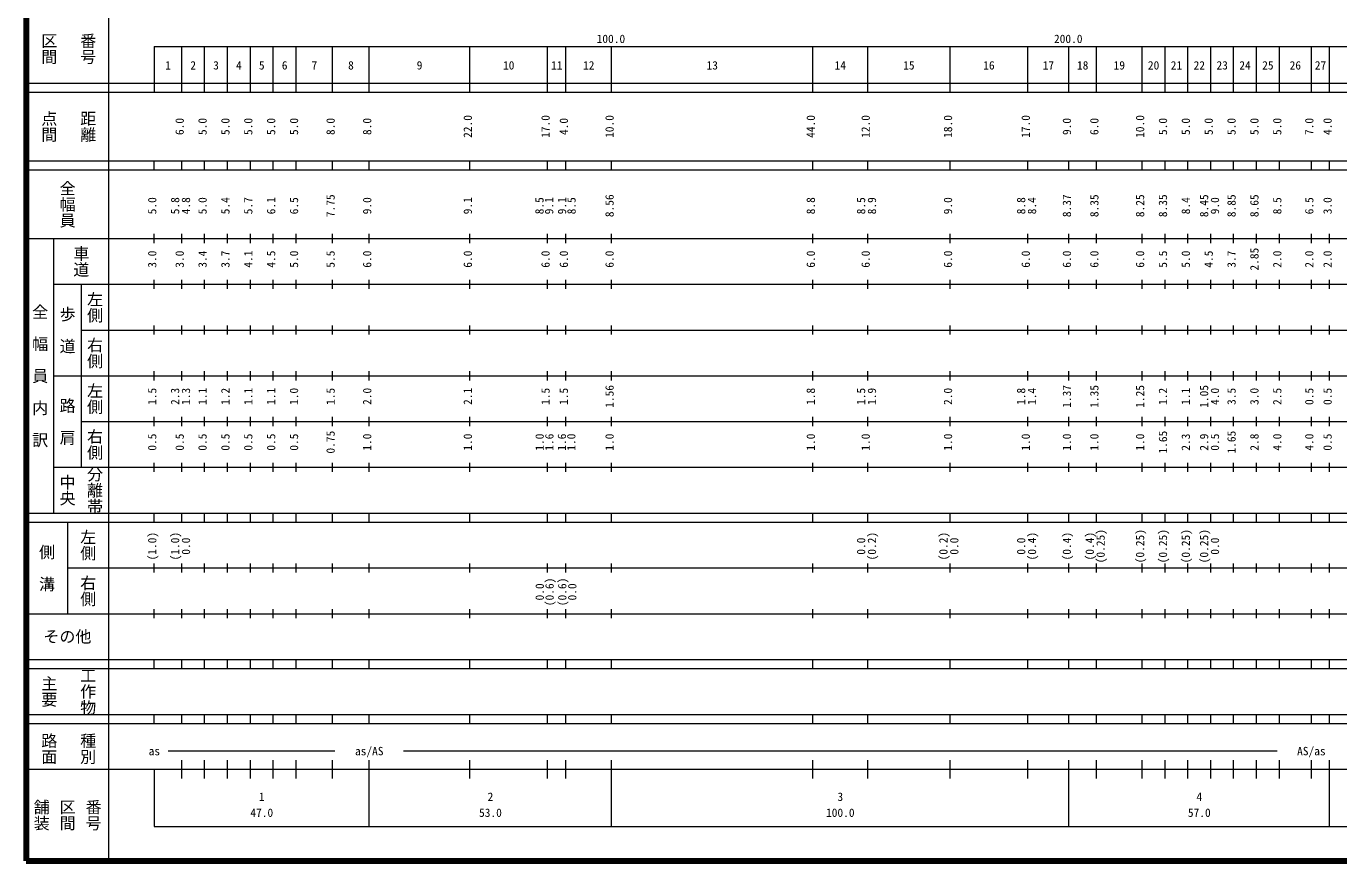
# Model space of a CAD drawing. Units: millimetres on the paper. Extents: x 40 to 680, y 20 to 380.
# Drawn here: x 40 to 327, y 20 to 202.4 of the extents above; entities that cross this region are included whole.
import ezdxf
from ezdxf.enums import TextEntityAlignment as Align

# ---------------------------------------------------------------- set-up
doc = ezdxf.new("R2010")
doc.units = ezdxf.units.MM
doc.layers.add('M-TTL', color=2, linetype='Continuous', lineweight=140)
doc.layers.add('M-TTL-BAND', color=7, linetype='Continuous', lineweight=13)
doc.styles.add('@ＭＳ ゴシック', font='')
doc.styles.add('ＭＳ ゴシック', font='')
doc.styles.get('@ＭＳ ゴシック').set_extended_font_data('@MS Gothic')
doc.styles.get('ＭＳ ゴシック').set_extended_font_data('MS Gothic')

msp = doc.modelspace()

# ---------------------------------------------------------------- linework, layer by layer
at = {"layer": 'M-TTL'}
for p, q in [((40, 380), (40, 20)), ((40, 20), (680, 20))]:
    msp.add_line(p, q, dxfattribs=at)
at = {"layer": 'M-TTL-BAND'}
for p, q in [((58, 370), (58, 20)), ((68, 198), (579, 198)), ((68, 198), (68, 188)), ((74, 188), (74, 198)), ((79, 188), (79, 198)), ((84, 188), (84, 198)), ((89, 188), (89, 198)), ((94, 188), (94, 198)), ((99, 188), (99, 198)), ((107, 188), (107, 198)), ((115, 188), (115, 198)), ((137, 188), (137, 198)), ((154, 188), (154, 198)), ((158, 188), (158, 198)), ((168, 188), (168, 198)), ((212, 188), (212, 198)), ((224, 188), (224, 198)), ((242, 188), (242, 198)), ((259, 188), (259, 198)), ((268, 188), (268, 198)), ((274, 188), (274, 198)), ((284, 188), (284, 198)), ((289, 188), (289, 198)), ((294, 188), (294, 198)), ((299, 188), (299, 198)), ((304, 188), (304, 198)), ((309, 188), (309, 198)), ((314, 188), (314, 198)), ((321, 188), (321, 198)), ((325, 188), (325, 198)), ((40, 190), (579, 190)), ((40, 188), (579, 188)), ((40, 173), (579, 173)), ((68, 171), (68, 173)), ((74, 171), (74, 173)), ((79, 171), (79, 173)), ((84, 171), (84, 173)), ((89, 171), (89, 173)), ((94, 171), (94, 173)), ((99, 171), (99, 173)), ((107, 171), (107, 173)), ((115, 171), (115, 173)), ((137, 171), (137, 173)), ((154, 171), (154, 173)), ((158, 171), (158, 173)), ((168, 171), (168, 173)), ((212, 171), (212, 173)), ((224, 171), (224, 173)), ((242, 171), (242, 173)), ((259, 171), (259, 173)), ((268, 171), (268, 173)), ((274, 171), (274, 173)), ((284, 171), (284, 173)), ((289, 171), (289, 173)), ((294, 171), (294, 173)), ((299, 171), (299, 173)), ((304, 171), (304, 173)), ((309, 171), (309, 173)), ((314, 171), (314, 173)), ((321, 171), (321, 173)), ((325, 171), (325, 173)), ((40, 171), (579, 171)), ((40, 156), (579, 156)), ((46, 96), (46, 156)), ((68, 155), (68, 157)), ((74, 155), (74, 157)), ((79, 155), (79, 157)), ((84, 155), (84, 157)), ((89, 155), (89, 157)), ((94, 155), (94, 157)), ((99, 155), (99, 157)), ((107, 155), (107, 157)), ((115, 155), (115, 157)), ((137, 155), (137, 157)), ((154, 155), (154, 157)), ((158, 155), (158, 157)), ((168, 155), (168, 157)), ((212, 155), (212, 157)), ((224, 155), (224, 157)), ((242, 155), (242, 157)), ((259, 155), (259, 157)), ((268, 155), (268, 157)), ((274, 155), (274, 157)), ((284, 155), (284, 157)), ((289, 155), (289, 157)), ((294, 155), (294, 157)), ((299, 155), (299, 157)), ((304, 155), (304, 157)), ((309, 155), (309, 157)), ((314, 155), (314, 157)), ((321, 155), (321, 157)), ((325, 155), (325, 157)), ((68, 145), (68, 147)), ((74, 145), (74, 147)), ((79, 145), (79, 147)), ((84, 145), (84, 147)), ((89, 145), (89, 147)), ((94, 145), (94, 147)), ((99, 145), (99, 147)), ((107, 145), (107, 147)), ((115, 145), (115, 147)), ((137, 145), (137, 147)), ((154, 145), (154, 147)), ((158, 145), (158, 147)), ((168, 145), (168, 147)), ((212, 145), (212, 147)), ((224, 145), (224, 147)), ((242, 145), (242, 147)), ((259, 145), (259, 147)), ((268, 145), (268, 147)), ((274, 145), (274, 147)), ((284, 145), (284, 147)), ((289, 145), (289, 147)), ((294, 145), (294, 147)), ((299, 145), (299, 147)), ((304, 145), (304, 147)), ((309, 145), (309, 147)), ((314, 145), (314, 147)), ((321, 145), (321, 147)), ((325, 145), (325, 147)), ((46, 146), (579, 146)), ((52, 146), (52, 106)), ((52, 136), (579, 136)), ((68, 135), (68, 137)), ((74, 135), (74, 137)), ((79, 135), (79, 137)), ((84, 135), (84, 137)), ((89, 135), (89, 137)), ((94, 135), (94, 137)), ((99, 135), (99, 137)), ((107, 135), (107, 137)), ((115, 135), (115, 137)), ((137, 135), (137, 137)), ((154, 135), (154, 137)), ((158, 135), (158, 137)), ((168, 135), (168, 137)), ((212, 135), (212, 137)), ((224, 135), (224, 137)), ((242, 135), (242, 137)), ((259, 135), (259, 137)), ((268, 135), (268, 137)), ((274, 135), (274, 137)), ((284, 135), (284, 137)), ((289, 135), (289, 137)), ((294, 135), (294, 137)), ((299, 135), (299, 137)), ((304, 135), (304, 137)), ((309, 135), (309, 137)), ((314, 135), (314, 137)), ((321, 135), (321, 137)), ((325, 135), (325, 137)), ((68, 125), (68, 127)), ((74, 125), (74, 127)), ((79, 125), (79, 127)), ((84, 125), (84, 127)), ((89, 125), (89, 127)), ((94, 125), (94, 127)), ((99, 125), (99, 127)), ((107, 125), (107, 127)), ((115, 125), (115, 127)), ((137, 125), (137, 127)), ((154, 125), (154, 127)), ((158, 125), (158, 127)), ((168, 125), (168, 127)), ((212, 125), (212, 127)), ((224, 125), (224, 127)), ((242, 125), (242, 127)), ((259, 125), (259, 127)), ((268, 125), (268, 127)), ((274, 125), (274, 127)), ((284, 125), (284, 127)), ((289, 125), (289, 127)), ((294, 125), (294, 127)), ((299, 125), (299, 127)), ((304, 125), (304, 127)), ((309, 125), (309, 127)), ((314, 125), (314, 127)), ((321, 125), (321, 127)), ((325, 125), (325, 127)), ((46, 126), (579, 126)), ((52, 116), (579, 116)), ((68, 115), (68, 117)), ((74, 115), (74, 117)), ((79, 115), (79, 117)), ((84, 115), (84, 117)), ((89, 115), (89, 117)), ((94, 115), (94, 117)), ((99, 115), (99, 117)), ((107, 115), (107, 117)), ((115, 115), (115, 117)), ((137, 115), (137, 117)), ((154, 115), (154, 117)), ((158, 115), (158, 117)), ((168, 115), (168, 117)), ((212, 115), (212, 117)), ((224, 115), (224, 117)), ((242, 115), (242, 117)), ((259, 115), (259, 117)), ((268, 115), (268, 117)), ((274, 115), (274, 117)), ((284, 115), (284, 117)), ((289, 115), (289, 117)), ((294, 115), (294, 117)), ((299, 115), (299, 117)), ((304, 115), (304, 117)), ((309, 115), (309, 117)), ((314, 115), (314, 117)), ((321, 115), (321, 117)), ((325, 115), (325, 117)), ((68, 105), (68, 107)), ((74, 105), (74, 107)), ((79, 105), (79, 107)), ((84, 105), (84, 107)), ((89, 105), (89, 107)), ((94, 105), (94, 107)), ((99, 105), (99, 107)), ((107, 105), (107, 107)), ((115, 105), (115, 107)), ((137, 105), (137, 107)), ((154, 105), (154, 107)), ((158, 105), (158, 107)), ((168, 105), (168, 107)), ((212, 105), (212, 107)), ((224, 105), (224, 107)), ((242, 105), (242, 107)), ((259, 105), (259, 107)), ((268, 105), (268, 107)), ((274, 105), (274, 107)), ((284, 105), (284, 107)), ((289, 105), (289, 107)), ((294, 105), (294, 107)), ((299, 105), (299, 107)), ((304, 105), (304, 107)), ((309, 105), (309, 107)), ((314, 105), (314, 107)), ((321, 105), (321, 107)), ((325, 105), (325, 107)), ((46, 106), (579, 106)), ((40, 96), (579, 96)), ((68, 94), (68, 96)), ((74, 94), (74, 96)), ((79, 94), (79, 96)), ((84, 94), (84, 96)), ((89, 94), (89, 96)), ((94, 94), (94, 96)), ((99, 94), (99, 96)), ((107, 94), (107, 96)), ((115, 94), (115, 96)), ((137, 94), (137, 96)), ((154, 94), (154, 96)), ((158, 94), (158, 96)), ((168, 94), (168, 96)), ((212, 94), (212, 96)), ((224, 94), (224, 96)), ((242, 94), (242, 96)), ((259, 94), (259, 96)), ((268, 94), (268, 96)), ((274, 94), (274, 96)), ((284, 94), (284, 96)), ((289, 94), (289, 96)), ((294, 94), (294, 96)), ((299, 94), (299, 96)), ((304, 94), (304, 96)), ((309, 94), (309, 96)), ((314, 94), (314, 96)), ((321, 94), (321, 96)), ((325, 94), (325, 96)), ((40, 94), (579, 94)), ((49, 94), (49, 74)), ((49, 84), (579, 84)), ((68, 83), (68, 85)), ((74, 83), (74, 85)), ((79, 83), (79, 85)), ((84, 83), (84, 85)), ((89, 83), (89, 85)), ((94, 83), (94, 85)), ((99, 83), (99, 85)), ((107, 83), (107, 85)), ((115, 83), (115, 85)), ((137, 83), (137, 85)), ((154, 83), (154, 85)), ((158, 83), (158, 85)), ((168, 83), (168, 85)), ((212, 83), (212, 85)), ((224, 83), (224, 85)), ((242, 83), (242, 85)), ((259, 83), (259, 85)), ((268, 83), (268, 85)), ((274, 83), (274, 85)), ((284, 83), (284, 85)), ((289, 83), (289, 85)), ((294, 83), (294, 85)), ((299, 83), (299, 85)), ((304, 83), (304, 85)), ((309, 83), (309, 85)), ((314, 83), (314, 85)), ((321, 83), (321, 85)), ((325, 83), (325, 85)), ((68, 73), (68, 75)), ((74, 73), (74, 75)), ((79, 73), (79, 75)), ((84, 73), (84, 75)), ((89, 73), (89, 75)), ((94, 73), (94, 75)), ((99, 73), (99, 75)), ((107, 73), (107, 75)), ((115, 73), (115, 75)), ((137, 73), (137, 75)), ((154, 73), (154, 75)), ((158, 73), (158, 75)), ((168, 73), (168, 75)), ((212, 73), (212, 75)), ((224, 73), (224, 75)), ((242, 73), (242, 75)), ((259, 73), (259, 75)), ((268, 73), (268, 75)), ((274, 73), (274, 75)), ((284, 73), (284, 75)), ((289, 73), (289, 75)), ((294, 73), (294, 75)), ((299, 73), (299, 75)), ((304, 73), (304, 75)), ((309, 73), (309, 75)), ((314, 73), (314, 75)), ((321, 73), (321, 75)), ((325, 73), (325, 75)), ((40, 74), (579, 74)), ((40, 64), (579, 64)), ((68, 62), (68, 64)), ((74, 62), (74, 64)), ((79, 62), (79, 64)), ((84, 62), (84, 64)), ((89, 62), (89, 64)), ((94, 62), (94, 64)), ((99, 62), (99, 64)), ((107, 62), (107, 64)), ((115, 62), (115, 64)), ((137, 62), (137, 64)), ((154, 62), (154, 64)), ((158, 62), (158, 64)), ((168, 62), (168, 64)), ((212, 62), (212, 64)), ((224, 62), (224, 64)), ((242, 62), (242, 64)), ((259, 62), (259, 64)), ((268, 62), (268, 64)), ((274, 62), (274, 64)), ((284, 62), (284, 64)), ((289, 62), (289, 64)), ((294, 62), (294, 64)), ((299, 62), (299, 64)), ((304, 62), (304, 64)), ((309, 62), (309, 64)), ((314, 62), (314, 64)), ((321, 62), (321, 64)), ((325, 62), (325, 64)), ((40, 62), (579, 62)), ((40, 52), (579, 52)), ((68, 50), (68, 52)), ((74, 50), (74, 52)), ((79, 50), (79, 52)), ((84, 50), (84, 52)), ((89, 50), (89, 52)), ((94, 50), (94, 52)), ((99, 50), (99, 52)), ((107, 50), (107, 52)), ((115, 50), (115, 52)), ((137, 50), (137, 52)), ((154, 50), (154, 52)), ((158, 50), (158, 52)), ((168, 50), (168, 52)), ((212, 50), (212, 52)), ((224, 50), (224, 52)), ((242, 50), (242, 52)), ((259, 50), (259, 52)), ((268, 50), (268, 52)), ((274, 50), (274, 52)), ((284, 50), (284, 52)), ((289, 50), (289, 52)), ((294, 50), (294, 52)), ((299, 50), (299, 52)), ((304, 50), (304, 52)), ((309, 50), (309, 52)), ((314, 50), (314, 52)), ((321, 50), (321, 52)), ((325, 50), (325, 52)), ((40, 50), (579, 50)), ((71, 44), (107.5, 44)), ((122.5, 44), (313.5, 44)), ((74, 38), (74, 42)), ((79, 38), (79, 42)), ((84, 38), (84, 42)), ((89, 38), (89, 42)), ((94, 38), (94, 42)), ((99, 38), (99, 42)), ((107, 38), (107, 42)), ((115, 27.5), (115, 42)), ((137, 38), (137, 42)), ((154, 38), (154, 42)), ((158, 38), (158, 42)), ((168, 27.5), (168, 42)), ((212, 38), (212, 42)), ((224, 38), (224, 42)), ((242, 38), (242, 42)), ((259, 38), (259, 42)), ((268, 27.5), (268, 42)), ((274, 38), (274, 42)), ((284, 38), (284, 42)), ((289, 38), (289, 42)), ((294, 38), (294, 42)), ((299, 38), (299, 42)), ((304, 38), (304, 42)), ((309, 38), (309, 42)), ((314, 38), (314, 42)), ((321, 38), (321, 42)), ((325, 27.5), (325, 42)), ((40, 40), (579, 40)), ((68, 40), (68, 27.5)), ((68, 27.5), (579, 27.5))]:
    msp.add_line(p, q, dxfattribs=at)

# ---------------------------------------------------------------- texts
at = {"layer": 'M-TTL-BAND', "style": '@ＭＳ ゴシック'}
for s, p in [('区間', (45, 197.5)), ('番号', (53.5, 197.5)), ('点間', (45, 180.5)), ('距離', (53.5, 180.5)), ('全幅員', (49, 163.5)), ('車道', (52, 151)), ('左側', (55, 141)), ('全\u3000幅\u3000員\u3000内\u3000訳', (43, 126)), ('歩\u3000道', (49, 136)), ('右側', (55, 131)), ('左側', (55, 121)), ('路\u3000肩', (49, 116)), ('右側', (55, 111)), ('中央', (49, 101)), ('分離帯', (55, 101)), ('左側', (53.5, 89)), ('側\u3000溝', (44.5, 84)), ('右側', (53.5, 79)), ('主要', (45, 57)), ('工作物', (53.5, 57)), ('路面', (45, 44.5)), ('種別', (53.5, 44.5)), ('舗装', (43.333, 30)), ('区間', (49, 30)), ('番号', (54.667, 30))]:
    msp.add_text(s, height=2.566, rotation=270, dxfattribs=at).set_placement(p, align=Align.MIDDLE_CENTER)
at = {"layer": 'M-TTL-BAND', "style": 'ＭＳ ゴシック'}
for s, p in [('100.0', (167.844, 198.195)), ('200.0', (267.844, 198.195)), ('1', (71, 192.405)), ('2', (76.5, 192.405)), ('3', (81.5, 192.405)), ('4', (86.5, 192.405)), ('5', (91.5, 192.405)), ('6', (96.5, 192.405)), ('7', (103, 192.405)), ('8', (111, 192.405)), ('9', (126, 192.405)), ('10', (145.5, 192.405)), ('11', (156, 192.405)), ('12', (163, 192.405)), ('13', (190, 192.405)), ('14', (218, 192.405)), ('15', (233, 192.405)), ('16', (250.5, 192.405)), ('17', (263.5, 192.405)), ('18', (271, 192.405)), ('19', (279, 192.405)), ('20', (286.5, 192.405)), ('21', (291.5, 192.405)), ('22', (296.5, 192.405)), ('23', (301.5, 192.405)), ('24', (306.5, 192.405)), ('25', (311.5, 192.405)), ('26', (317.5, 192.405)), ('27', (323, 192.405)), ('as', (68, 42.5)), ('as/AS', (115, 42.5)), ('AS/as', (321, 42.5)), ('1', (91.5, 32.523)), ('2', (141.5, 32.523)), ('3', (218, 32.523)), ('4', (296.5, 32.523)), ('47.0', (91.5, 29.033)), ('53.0', (141.5, 29.033)), ('100.0', (218, 29.033)), ('57.0', (296.5, 29.033))]:
    msp.add_text(s, height=1.833, dxfattribs=at).set_placement(p, align=Align.BOTTOM_CENTER)
for s, p in [('6.0', (75, 180.5)), ('5.0', (80, 180.5)), ('5.0', (85, 180.5)), ('5.0', (90, 180.5)), ('5.0', (95, 180.5)), ('5.0', (100, 180.5)), ('8.0', (108, 180.5)), ('8.0', (116, 180.5)), ('22.0', (138, 180.5)), ('17.0', (155, 180.5)), ('4.0', (159, 180.5)), ('10.0', (169, 180.5)), ('44.0', (213, 180.5)), ('12.0', (225, 180.5)), ('18.0', (243, 180.5)), ('17.0', (260, 180.5)), ('9.0', (269, 180.5)), ('6.0', (275, 180.5)), ('10.0', (285, 180.5)), ('5.0', (290, 180.5)), ('5.0', (295, 180.5)), ('5.0', (300, 180.5)), ('5.0', (305, 180.5)), ('5.0', (310, 180.5)), ('5.0', (315, 180.5)), ('7.0', (322, 180.5)), ('4.0', (326, 180.5)), ('5.0', (69, 163.174)), ('5.8', (74, 163.174)), ('4.8', (76.37, 163.174)), ('5.0', (80, 163.174)), ('5.4', (85, 163.174)), ('5.7', (90, 163.174)), ('6.1', (95, 163.174)), ('6.5', (100, 163.174)), ('7.75', (108, 163.174)), ('9.0', (116, 163.174)), ('9.1', (138, 163.174)), ('8.5', (153.67, 163.174)), ('9.1', (155.789, 163.174)), ('9.1', (158.614, 163.174)), ('8.5', (160.682, 163.174)), ('8.56', (169, 163.174)), ('8.8', (213, 163.174)), ('8.5', (224, 163.174)), ('8.9', (226.37, 163.174)), ('9.0', (243, 163.174)), ('8.8', (259, 163.174)), ('8.4', (261.37, 163.174)), ('8.37', (269, 163.174)), ('8.35', (275, 163.174)), ('8.25', (285, 163.174)), ('8.35', (290, 163.174)), ('8.4', (295, 163.174)), ('8.45', (299, 163.174)), ('9.0', (301.37, 163.174)), ('8.85', (305, 163.174)), ('8.65', (310, 163.174)), ('8.5', (315, 163.174)), ('6.5', (322, 163.174)), ('3.0', (326, 163.174)), ('3.0', (69, 151.5)), ('3.0', (75, 151.5)), ('3.4', (80, 151.5)), ('3.7', (85, 151.5)), ('4.1', (90, 151.5)), ('4.5', (95, 151.5)), ('5.0', (100, 151.5)), ('5.5', (108, 151.5)), ('6.0', (116, 151.5)), ('6.0', (138, 151.5)), ('6.0', (155, 151.5)), ('6.0', (159, 151.5)), ('6.0', (169, 151.5)), ('6.0', (213, 151.5)), ('6.0', (225, 151.5)), ('6.0', (243, 151.5)), ('6.0', (260, 151.5)), ('6.0', (269, 151.5)), ('6.0', (275, 151.5)), ('6.0', (285, 151.5)), ('5.5', (290, 151.5)), ('5.0', (295, 151.5)), ('4.5', (300, 151.5)), ('3.7', (305, 151.5)), ('2.85', (310, 151.5)), ('2.0', (315, 151.5)), ('2.0', (322, 151.5)), ('2.0', (326, 151.5)), ('1.56', (169, 121.5)), ('1.37', (269, 121.5)), ('1.35', (275, 121.5)), ('1.25', (285, 121.5)), ('1.05', (299, 121.5)), ('1.5', (69, 121.5)), ('2.3', (74, 121.5)), ('1.3', (76.37, 121.5)), ('1.1', (80, 121.5)), ('1.2', (85, 121.5)), ('1.1', (90, 121.5)), ('1.1', (95, 121.5)), ('1.0', (100, 121.5)), ('1.5', (108, 121.5)), ('2.0', (116, 121.5)), ('2.1', (138, 121.5)), ('1.5', (155, 121.5)), ('1.5', (159, 121.5)), ('1.8', (213, 121.5)), ('1.5', (224, 121.5)), ('1.9', (226.37, 121.5)), ('2.0', (243, 121.5)), ('1.8', (259, 121.5)), ('1.4', (261.37, 121.5)), ('1.2', (290, 121.5)), ('1.1', (295, 121.5)), ('4.0', (301.37, 121.5)), ('3.5', (305, 121.5)), ('3.0', (310, 121.5)), ('2.5', (315, 121.5)), ('0.5', (322, 121.5)), ('0.5', (326, 121.5)), ('0.5', (69, 111.5)), ('0.5', (75, 111.5)), ('0.5', (80, 111.5)), ('0.5', (85, 111.5)), ('0.5', (90, 111.5)), ('0.5', (95, 111.5)), ('0.5', (100, 111.5)), ('0.75', (108, 111.5)), ('1.0', (116, 111.5)), ('1.0', (138, 111.5)), ('1.0', (153.711, 111.5)), ('1.6', (155.83, 111.5)), ('1.6', (158.572, 111.5)), ('1.0', (160.629, 111.5)), ('1.0', (169, 111.5)), ('1.0', (213, 111.5)), ('1.0', (225, 111.5)), ('1.0', (243, 111.5)), ('1.0', (260, 111.5)), ('1.0', (269, 111.5)), ('1.0', (275, 111.5)), ('1.0', (285, 111.5)), ('1.65', (290, 111.5)), ('2.3', (295, 111.5)), ('2.9', (299, 111.5)), ('0.5', (301.37, 111.5)), ('1.65', (305, 111.5)), ('2.8', (310, 111.5)), ('4.0', (315, 111.5)), ('4.0', (322, 111.5)), ('0.5', (326, 111.5)), ('(0.25)', (276.37, 88.764)), ('(0.25)', (285, 88.764)), ('(0.25)', (290, 88.764)), ('(0.25)', (295, 88.764)), ('(0.25)', (299, 88.764)), ('(1.0)', (69, 88.764)), ('(1.0)', (74, 88.764)), ('0.0', (76.37, 88.764)), ('0.0', (224, 88.764)), ('(0.2)', (226.37, 88.764)), ('(0.2)', (242, 88.764)), ('0.0', (244.37, 88.764)), ('0.0', (259, 88.764)), ('(0.4)', (261.37, 88.764)), ('(0.4)', (269, 88.764)), ('(0.4)', (274, 88.764)), ('0.0', (301.37, 88.764)), ('0.0', (153.726, 78.764)), ('(0.6)', (155.877, 78.764)), ('(0.6)', (158.658, 78.764)), ('0.0', (160.84, 78.764))]:
    msp.add_text(s, height=1.833, rotation=90, dxfattribs=at).set_placement(p, align=Align.BOTTOM_CENTER)
msp.add_text('その他', height=2.566, dxfattribs=at).set_placement((49, 69), align=Align.MIDDLE_CENTER)

doc.saveas('drawing.dxf')
